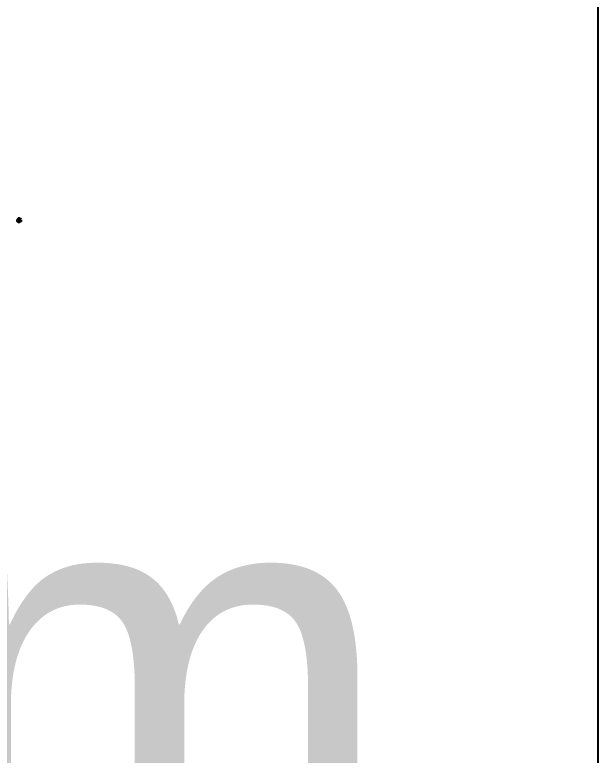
# Model space of a CAD drawing. Header units: inches. Extents: x 131625 to 139700, y 73991 to 80047.
# Drawn here: x 138546 to 139700, y 77019 to 78484 of the extents above; entities that cross this region are included whole.
import ezdxf

# ---------------------------------------------------------------- set-up
doc = ezdxf.new("R2010")
doc.units = ezdxf.units.IN
doc.header["$MEASUREMENT"] = 0
doc.layers.get('0').update_dxf_attribs({"color": 2})
doc.layers.add('0-Frame', color=142, linetype='Continuous')
doc.layers.add('cay xanh', color=76, linetype='Continuous')
doc.styles.add('HELVECONDENSE', font='ARIAH__.TTF')

# ---------------------------------------------------------------- blocks, each defined once
blk = doc.blocks.new('A$C0F0F5736')
at = {"layer": 'cay xanh', "color": 90}
for p, q in [((5474, 6221), (5554, 6221)), ((5542, 6251), (5481, 6193)), ((5481, 6249), (5542, 6200)), ((5511, 6266), (5511, 6186))]:
    blk.add_line(p, q, dxfattribs=at)
blk = doc.blocks.new('tre1')
at = {"layer": 'cay xanh', "linetype": 'ByBlock', "xscale": 0.559999999939464, "yscale": 0.5599999999976717, "zscale": 0.5599999999999999}
blk.add_blockref('A$C0F0F5736', (-77.1, -2849.5), dxfattribs=at)

msp = doc.modelspace()

# ---------------------------------------------------------------- linework, layer by layer
at = {"layer": '0-Frame'}
msp.add_lwpolyline([(131625.4, 73991.5), (139699.9, 73991.5), (139699.9, 80047.3), (131625.4, 80047.3)], close=True, dxfattribs=at)

# ---------------------------------------------------------------- block references
at = {"xscale": 0.2583077299641445, "yscale": 0.2583077299786964, "zscale": 0.00861025766604688}
msp.add_blockref('tre1', (137776.8, 77912.9), dxfattribs=at)

# ---------------------------------------------------------------- texts
at = {"layer": '0-Frame', "color": 134, "style": 'HELVECONDENSE'}
msp.add_text('tonythanh.com', height=840, dxfattribs=at).set_placement((131929.5, 76743.1))

doc.saveas('drawing.dxf')
